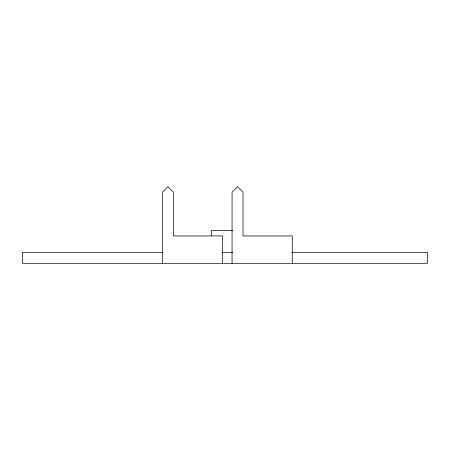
<?xml version="1.0" encoding="UTF-8"?>
<svg xmlns="http://www.w3.org/2000/svg" width="450" height="450" viewBox="0 0 450 450"><rect width="100%" height="100%" fill="white"/><g stroke="black" fill="none" stroke-linecap="round" stroke-linejoin="round"><path stroke-width="0.67" d="M232.583 230.473L211.32 230.473L211.32 235.946M162.422 252.366L22.5 252.366L22.5 263.312L427.5 263.312L427.5 252.366L291.797 252.366M222.188 252.366L232.734 252.366M292.264 263.312L292.264 235.946L243.006 235.946L243.006 192.161L237.532 186.688L232.059 192.161L232.059 263.312M222.621 263.312L222.621 235.946L173.362 235.946L173.362 192.161L167.895 186.688L162.422 192.161L162.422 263.312"/></g></svg>
